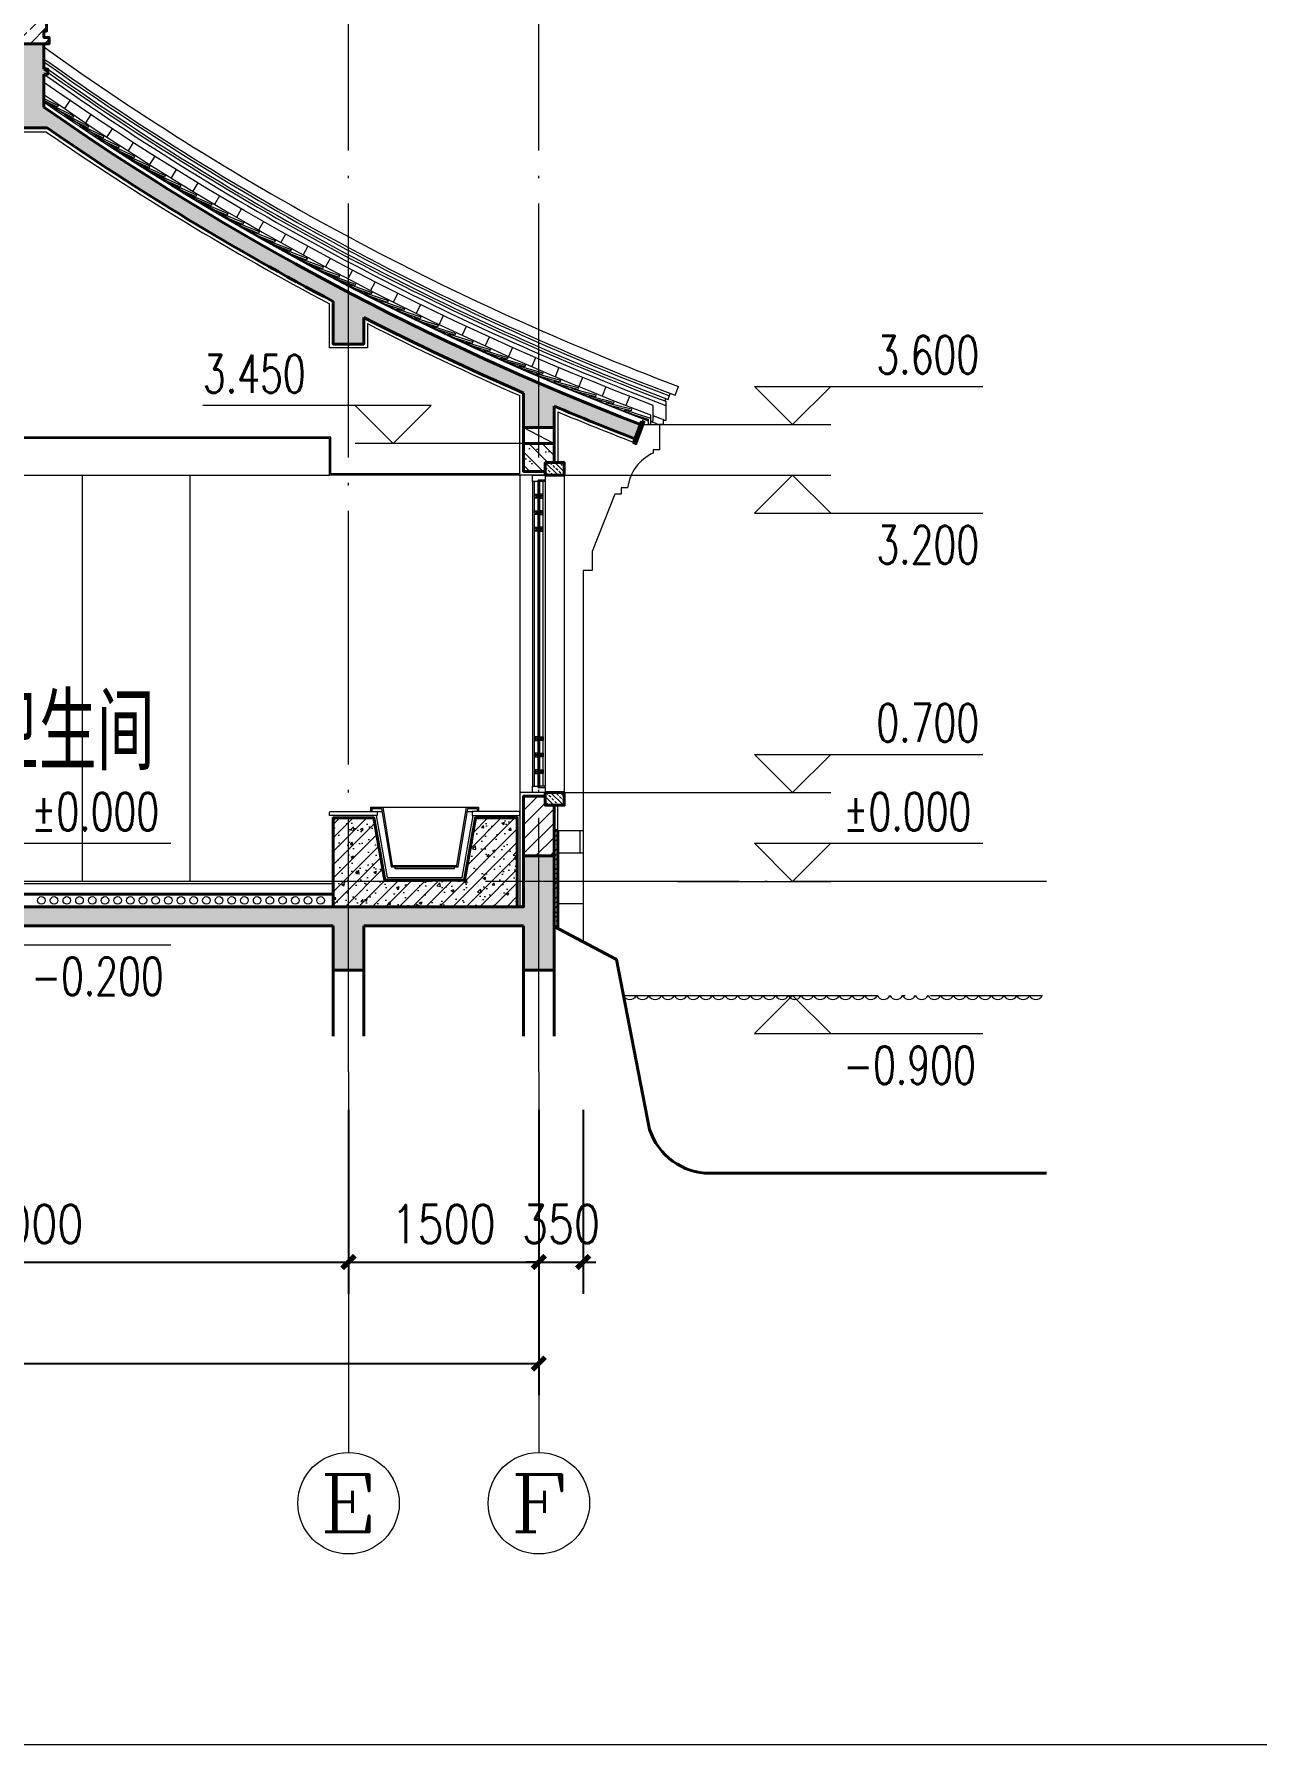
# Model space of a CAD drawing. Extents: x 577108 to 1042908, y 41950 to 81950.
# Drawn here: x 1009752 to 1019387, y 41950 to 55429 of the extents above; entities that cross this region are included whole.
import ezdxf
from ezdxf.enums import TextEntityAlignment as Align

# ---------------------------------------------------------------- set-up
doc = ezdxf.new("R2010")
doc.units = 0
doc.header["$LTSCALE"] = 1000
doc.header["$MEASUREMENT"] = 0
doc.linetypes.add('DOTE', pattern=[2.42, 2, -0.2, 0.02, -0.2])
doc.layers.get('0').update_dxf_attribs({"linetype": 'CONTINUOUS', "lineweight": 13})
doc.layers.get('Defpoints').update_dxf_attribs({"linetype": 'CONTINUOUS', "lineweight": 5})
for name, color, linetype, lineweight in [('AXIS', 3, 'CONTINUOUS', 15), ('AXIS_TEXT', 7, 'CONTINUOUS', 20), ('DIM_ELEV', 3, 'CONTINUOUS', 15), ('DOTE', 1, 'DOTE', 0), ('hatch', 8, 'CONTINUOUS', 5), ('L2', 9, 'CONTINUOUS', 15), ('LM-S', 8, 'CONTINUOUS', 5), ('PUB_TEXT', 7, 'CONTINUOUS', 20), ('wall', 2, 'CONTINUOUS', 40), ('WINDOW', 5, 'CONTINUOUS', 15), ('姓名', 7, 'CONTINUOUS', 15)]:
    doc.layers.add(name, color=color, linetype=linetype, lineweight=lineweight)
doc.styles.add('_TCH_AXIS', font='COMPLEX', dxfattribs={"bigfont": 'GBCBIG'})
doc.styles.add('_TCH_DIM', font='SIMPLEX', dxfattribs={"bigfont": 'GBCBIG'})
doc.styles.add('COMPLEX', font='COMPLEX')
doc.styles.add('DIM_FONT', font='SIMPLEX.shx', dxfattribs={"width": 0.8, "bigfont": 'hztxt.shx'})
doc.styles.add('HZ', font='romanc.shx', dxfattribs={"width": 0.7, "bigfont": 'hzdx.shx'})
doc.dimstyles.new('DIMN', dxfattribs={"dimtxt": 300, "dimasz": 100, "dimexe": 250, "dimexo": 300, "dimgap": 150, "dimtad": 1, "dimdec": 0, "dimzin": 0, "dimdsep": 46, "dimtxsty": 'DIM_FONT', "dimblk": 'ARCHTICK', "dimcen": 0.09, "dimclrt": 7, "dimazin": 2, "dimtfac": 1, "dimtdec": 0, "dimtix": 1, "dimtmove": 2, "dimatfit": 3, "dimldrblk": 'ARCHTICK', "dimfxl": 0, "dimtolj": 1, "dimtzin": 0, "dimarcsym": 0})
pattern_1 = [(45, (-173748.21, -412224.52), (-53.0330086, 53.0330086), []), (50, (-173748.21, -412224.52), (215.178055, -18.82564), [22.5, -247.5]), (355, (-173748.2, -412224.52), (-41.6254, 225.65764), [18, -198]), (100.4514, (-173730.28, -412226.09), (173.552815, 206.831863), [19.122057, -210.342634]), (46.1842, (-173748.2, -412164.52), (320.172315, -49.655704), [33.75, -371.25]), (96.6356, (-173721.53, -412168.66), (280.39881, 292.23536), [28.68309, -315.5139]), (351.1842, (-173748.2, -412164.52), (280.39858, 292.23558), [27, -297]), (21, (-173718.21, -412179.52), (179.072116, -120.785667), [22.5, -247.5]), (326, (-173718.2, -412179.52), (72.9946, 217.545014), [18, -198]), (71.4514, (-173703.29, -412189.58), (252.06679, 96.75915), [19.122057, -210.342634]), (37.5, (-173748.21, -412224.52), (3.6479566, 99.868156), [0, -195.6, 0, -201, 0, -198.75]), (7.5, (-173748.21, -412224.52), (78.920861, 118.323514), [0, -114.6, 0, -191.1, 0, -75.75]), (327.5, (-173815.11, -412224.52), (160.146731, -6.7664615), [0, -75, 0, -234, 0, -310.5]), (317.5, (-173845.11, -412224.52), (174.955851, 30.031495), [0, -97.5, 0, -155.4, 0, -220.5])]
pattern_2 = [(135, (2055805.893, -229334.347), (37.6180808, 37.6180808), []), (135, (2055787.393, -229353.447), (37.6180808, 37.6180808), [21, -12])]

# ---------------------------------------------------------------- blocks, each defined once
blk = doc.blocks.new('_ArchTick')
at = {"color": 0, "linetype": 'ByBlock', "const_width": 0.4}
blk.add_lwpolyline([(-0.5, -0.5), (0.5, 0.5)], dxfattribs=at)
blk = doc.blocks.new('*D28')
at = {"layer": 'AXIS', "color": 0, "lineweight": -2, "transparency": 16777216}
for p, q in [((1007229, 46954), (1007229, 45504)), ((1012229, 46954), (1012229, 45504)), ((1007229, 45754), (1012229, 45754))]:
    blk.add_line(p, q, dxfattribs=at)
at = {"layer": 'Defpoints', "color": 0, "transparency": 16777216}
for p in [(1007229, 47254), (1012229, 47254), (1012229, 45754)]:
    blk.add_point(p, dxfattribs=at)
at = {"layer": 'AXIS', "color": 0, "lineweight": -2, "transparency": 16777216, "xscale": 100, "yscale": 100, "zscale": 100, "rotation": 180}
blk.add_blockref('_ArchTick', (1007229, 45754), dxfattribs=at)
at = {"layer": 'AXIS', "color": 0, "lineweight": -2, "transparency": 16777216, "xscale": 100, "yscale": 100, "zscale": 100}
blk.add_blockref('_ArchTick', (1012229, 45754), dxfattribs=at)
at = {"layer": 'AXIS', "color": 7, "transparency": 16777216, "insert": (1009729, 46054), "char_height": 300, "attachment_point": 5, "style": 'DIM_FONT'}
blk.add_mtext('\\A1;5000', dxfattribs=at)
blk = doc.blocks.new('*D29')
at = {"layer": 'AXIS', "color": 0, "lineweight": -2, "transparency": 16777216}
for p, q in [((1012229, 46954), (1012229, 45504)), ((1013729, 46954), (1013729, 45504)), ((1012229, 45754), (1013729, 45754))]:
    blk.add_line(p, q, dxfattribs=at)
at = {"layer": 'Defpoints', "color": 0, "transparency": 16777216}
for p in [(1012229, 47254), (1013729, 47254), (1013729, 45754)]:
    blk.add_point(p, dxfattribs=at)
at = {"layer": 'AXIS', "color": 0, "lineweight": -2, "transparency": 16777216, "xscale": 100, "yscale": 100, "zscale": 100, "rotation": 180}
blk.add_blockref('_ArchTick', (1012229, 45754), dxfattribs=at)
at = {"layer": 'AXIS', "color": 0, "lineweight": -2, "transparency": 16777216, "xscale": 100, "yscale": 100, "zscale": 100}
blk.add_blockref('_ArchTick', (1013729, 45754), dxfattribs=at)
at = {"layer": 'AXIS', "color": 7, "transparency": 16777216, "insert": (1012979, 46054), "char_height": 300, "attachment_point": 5, "style": 'DIM_FONT'}
blk.add_mtext('\\A1;1500', dxfattribs=at)
blk = doc.blocks.new('*D30')
at = {"layer": 'AXIS', "color": 0, "lineweight": -2, "transparency": 16777216}
for p, q in [((1013729, 46954), (1013729, 45504)), ((1014079, 46954), (1014079, 45504)), ((1013729, 45754), (1013629, 45754)), ((1013729, 45754), (1014079, 45754)), ((1014079, 45754), (1014179, 45754))]:
    blk.add_line(p, q, dxfattribs=at)
at = {"layer": 'Defpoints', "color": 0, "transparency": 16777216}
for p in [(1013729, 47254), (1014079, 47254), (1014079, 45754)]:
    blk.add_point(p, dxfattribs=at)
at = {"layer": 'AXIS', "color": 0, "lineweight": -2, "transparency": 16777216, "xscale": 100, "yscale": 100, "zscale": 100}
blk.add_blockref('_ArchTick', (1013729, 45754), dxfattribs=at)
at = {"layer": 'AXIS', "color": 0, "lineweight": -2, "transparency": 16777216, "xscale": 100, "yscale": 100, "zscale": 100, "rotation": 180}
blk.add_blockref('_ArchTick', (1014079, 45754), dxfattribs=at)
at = {"layer": 'AXIS', "color": 7, "transparency": 16777216, "insert": (1013904, 46054), "char_height": 300, "attachment_point": 5, "style": 'DIM_FONT'}
blk.add_mtext('\\A1;350', dxfattribs=at)
blk = doc.blocks.new('*D31')
at = {"layer": 'AXIS', "color": 0, "lineweight": -2, "transparency": 16777216}
for p, q in [((1002229, 46954), (1002229, 44704)), ((1013729, 46954), (1013729, 44704)), ((1002229, 44954), (1013729, 44954))]:
    blk.add_line(p, q, dxfattribs=at)
at = {"layer": 'Defpoints', "color": 0, "transparency": 16777216}
for p in [(1002229, 47254), (1013729, 47254), (1013729, 44954)]:
    blk.add_point(p, dxfattribs=at)
at = {"layer": 'AXIS', "color": 0, "lineweight": -2, "transparency": 16777216, "xscale": 100, "yscale": 100, "zscale": 100, "rotation": 180}
blk.add_blockref('_ArchTick', (1002229, 44954), dxfattribs=at)
at = {"layer": 'AXIS', "color": 0, "lineweight": -2, "transparency": 16777216, "xscale": 100, "yscale": 100, "zscale": 100}
blk.add_blockref('_ArchTick', (1013729, 44954), dxfattribs=at)
at = {"layer": 'AXIS', "color": 7, "transparency": 16777216, "insert": (1007979, 45254), "char_height": 300, "attachment_point": 5, "style": 'DIM_FONT'}
blk.add_mtext('\\A1;11500', dxfattribs=at)
blk = doc.blocks.new('_AXISO')
blk.add_circle((0, 0), 0.5)
at = {"layer": 'AXIS_TEXT', "style": 'COMPLEX', "width": 1.041667}
blk.add_attdef('A', text='', height=0.56, dxfattribs=at).set_placement((-0.25, -0.28), (0.25, -0.28), align=Align.FIT)

msp = doc.modelspace()

# ---------------------------------------------------------------- hatches: boundary and pattern name
at = {"layer": 'hatch'}
h = msp.add_hatch(dxfattribs=at)
h.set_pattern_fill('天然石材', color=256, scale=30, style=0)
h.set_pattern_definition([(45, (-173748.21, -412167.22), (-112.854242, 112.854242), []), (45, (-173692.71, -412224.52), (-112.854242, 112.854242), [63, -36])])
h.paths.add_polyline_path([(1009609.3203, 55453.5881), (1009629.3203, 55453.5881), (1009629.3203, 55403.5881), (1009589.3203, 55403.5881), (1009589.3203, 55353.5881), (1009869.3203, 55353.5881), (1009869.3203, 55403.5881), (1009829.3203, 55403.5881), (1009829.3203, 55453.5881), (1009849.3203, 55453.5881), (1009849.3203, 55753.5881), (1009609.3203, 55753.5881)])
h = msp.add_hatch(dxfattribs=at)
h.set_pattern_fill('钢筋混凝土', color=256, scale=30, style=0)
h.set_pattern_definition(pattern_1)
h.paths.add_polyline_path([(1009829.3203, 55113.5881), (1009859.3203, 55113.5881), (1009859.3203, 55128.4838, -0.000422655), (1009829.3203, 55149.7697), (1009829.3203, 55353.5881), (1009629.3203, 55353.5881), (1009629.3203, 55149.7697, -0.000422655), (1009599.3203, 55128.4838), (1009599.3203, 55113.5881), (1009630.1832, 55113.5881, -0.0000121384), (1009629.3203, 55112.9761), (1009629.3203, 54853.5885, -0.0607177133), (1004929.3203, 52353.5881), (1004971.5032, 52241.2422, 0.0077723504), (1005609.3203, 52498.2639), (1005609.3203, 52328.5881), (1005849.3203, 52328.5881), (1005849.3203, 52601.0127, 0.0157579025), (1007109.3203, 53197.1618), (1007109.3203, 52736.3301), (1007349.3203, 52736.3301), (1007349.3203, 53321.972, 0.0298360901), (1009604.3203, 54690.0515), (1009854.3203, 54690.0515, 0.0298360901), (1012109.3203, 53321.972), (1012109.3203, 52986.3301), (1012349.3203, 52986.3301), (1012349.3203, 53197.1618, 0.0157579025), (1013609.3203, 52601.0127), (1013609.3203, 52328.5881), (1013849.3203, 52328.5881), (1013849.3203, 52498.2639, 0.0077723504), (1014487.1374, 52241.2422), (1014529.3203, 52353.5881, -0.0607177133), (1009829.3203, 54853.5885)])
h = msp.add_hatch(dxfattribs=at)
h.set_pattern_fill('钢筋混凝土', color=256, scale=30, style=0)
h.set_pattern_definition([(135, (2055805.89, -229353.45), (53.0330086, 53.0330086), []), (130, (2055805.9, -229353.45), (-215.178055, -18.82564), [22.5, -247.5]), (185, (2055805.9, -229353.45), (41.6254, 225.65764), [18, -198]), (79.5486, (2055787.96, -229355.02), (-173.552815, 206.831863), [19.122057, -210.342634]), (133.8158, (2055805.9, -229293.45), (-320.172315, -49.655704), [33.75, -371.25]), (83.3644, (2055779.2, -229297.6), (-280.39881, 292.23536), [28.68309, -315.5139]), (188.8158, (2055805.9, -229293.45), (-280.39858, 292.23558), [27, -297]), (159, (2055775.9, -229308.45), (-179.072116, -120.785667), [22.5, -247.5]), (214, (2055775.9, -229308.45), (-72.9946, 217.545014), [18, -198]), (108.5486, (2055760.97, -229318.51), (-252.06679, 96.75915), [19.122057, -210.342634]), (142.5, (2055805.89, -229353.45), (-3.6479566, 99.868156), [0, -195.6, 0, -201, 0, -198.75]), (172.5, (2055805.89, -229353.45), (-78.920861, 118.323514), [0, -114.6, 0, -191.1, 0, -75.75]), (212.5, (2055872.79, -229353.45), (-160.146731, -6.7664615), [0, -75, 0, -234, 0, -310.5]), (222.5, (2055902.79, -229353.45), (-174.95585, 30.031495), [0, -97.5, 0, -155.4, 0, -220.5])])
h.paths.add_polyline_path([(1013609.3203, 52203.5881), (1013609.3203, 51983.5881), (1013779.3203, 51983.5881), (1013779.3203, 52053.5881), (1013849.3203, 52053.5881), (1013849.3203, 52203.5881)])
h = msp.add_hatch(dxfattribs=at)
h.set_pattern_fill('天然石材', color=256, scale=10, style=0)
h.set_pattern_definition(pattern_2)
h.paths.add_polyline_path([(1013929.3203, 52053.5881), (1013779.3203, 52053.5881), (1013779.3203, 51983.5881), (1013779.3203, 51953.5881), (1013929.3203, 51953.5881)])
h = msp.add_hatch(dxfattribs=at)
h.set_pattern_fill('普通砖', color=256, scale=30, style=0)
h.set_pattern_definition([(45, (-173748.21, -412167.22), (-56.427121, 56.427121), [])])
h.paths.add_polyline_path([(1013609.3203, 49423.5881), (1013779.3203, 49423.5881), (1013779.3203, 49353.5881), (1013849.3203, 49353.5881), (1013849.3203, 48953.5881), (1013609.3203, 48953.5881)])
h = msp.add_hatch(dxfattribs=at)
h.set_pattern_fill('天然石材', color=256, scale=10, style=0)
h.set_pattern_definition(pattern_2)
h.paths.add_polyline_path([(1013929.3203, 49453.5881), (1013929.3203, 49353.5881), (1013779.3203, 49353.5881), (1013779.3203, 49453.5881)])
h = msp.add_hatch(dxfattribs=at)
h.set_pattern_fill('钢筋混凝土', color=256, scale=30, style=0)
h.set_pattern_definition(pattern_1)
h.paths.add_polyline_path([(1013559.2866, 48553.5881), (1012109.3203, 48553.5881), (1012109.3203, 49253.5871), (1012429.6174, 49253.5871), (1012516.3423, 48763.5909), (1013142.2983, 48763.5909), (1013229.0233, 49253.5871), (1013559.2866, 49253.5871)])
h = msp.add_hatch(dxfattribs=at)
h.set_pattern_fill('天然石材', color=256, scale=10, style=0)
h.set_pattern_definition([(45, (-173748.21, -412205.42), (-37.6180808, 37.6180808), []), (45, (-173729.71, -412224.52), (-37.6180808, 37.6180808), [21, -12])])
h.paths.add_polyline_path([(1013849.3203, 48753.5881), (1013879.3203, 48753.5881), (1013879.3203, 49153.5881), (1013849.3203, 49153.5881)])
h.paths.add_polyline_path([(1013849.3203, 48397.483), (1013879.3203, 48397.483), (1013879.3203, 48753.5881), (1013849.3203, 48753.5881)])
h = msp.add_hatch(dxfattribs=at)
h.set_pattern_fill('钢筋混凝土', color=256, scale=30, style=0)
h.set_pattern_definition(pattern_1)
h.paths.add_polyline_path([(1007349.3203, 48403.5881), (1007349.3203, 48053.5881), (1007109.3203, 48053.5881), (1007109.3203, 48403.5881), (1005849.3203, 48403.5881), (1005849.3203, 48053.5881), (1005609.3203, 48053.5881), (1005609.3203, 48953.5881), (1005849.3203, 48953.5881), (1005849.3203, 48553.5881), (1013609.3203, 48553.5881), (1013609.3203, 48953.5881), (1013849.3203, 48953.5881), (1013849.3203, 48397.483), (1013849.3203, 48053.5881), (1013609.3203, 48053.5881), (1013609.3203, 48403.5881), (1012349.3203, 48403.5881), (1012349.3203, 48053.5881), (1012109.3203, 48053.5881), (1012109.3203, 48403.5881)])
at = {"layer": 'LM-S'}
h = msp.add_hatch(dxfattribs=at)
h.set_pattern_fill('文化石01', color=256, scale=500, style=0)
h.set_pattern_definition([(0, (-173748.2, -412224.5), (9e-13, 4000), [3000, -1000]), (0, (-173748.2, -412024.5), (9e-13, 4000), [-1200, 1200, -600, 1000]), (0, (-173748.2, -411824.5), (9e-13, 4000), [-1800, 2200]), (0, (-173748.2, -411624.5), (9e-13, 4000), [1800, -2200]), (0, (-173748.2, -411424.5), (9e-13, 4000), [-800, 3200]), (0, (-173748.2, -411224.5), (9e-13, 4000), [1400, -1000, 1200, -400]), (0, (-172348.2, -411024.5), (9e-13, 4000), [3200, -800]), (0, (-173948.2, -410824.5), (9e-13, 4000), [2200, -1800]), (0, (-174548.2, -410624.5), (9e-13, 4000), [1800, -2200]), (0, (-173748.2, -410424.5), (9e-13, 4000), [3200, -800]), (0, (-173748.2, -410224.5), (9e-13, 4000), [-1600, 1000, -600, 800]), (0, (-171748.2, -410024.5), (9e-13, 4000), [2400, -1600]), (0, (-173348.2, -409824.5), (9e-13, 4000), [1600, -800, 600, -1000]), (0, (-172548.2, -409624.5), (9e-13, 4000), [1600, -600, 1000, -800]), (0, (-170948.2, -409424.5), (9e-13, 4000), [2400, -1600]), (0, (-172548.2, -409224.5), (9e-13, 4000), [1600, -2400]), (0, (-171748.2, -409024.5), (9e-13, 4000), [1800, -2200]), (0, (-171748.2, -408824.5), (9e-13, 4000), [-1200, 2800]), (0, (-172948.2, -408624.5), (9e-13, 4000), [1200, -2800]), (0, (-171748.2, -408424.5), (9e-13, 4000), [2800, -1200]), (90, (-173748.2, -410624.5), (-4000, 1e-12), [600, -1600, 1400, -400]), (90, (-173348.2, -410424.5), (-4000, 1e-12), [1000, -600, 400, -2000]), (90, (-173148.2, -411224.5), (-4000, 1e-12), [400, -3600]), (90, (-172948.2, -411624.5), (-4000, 1e-12), [400, -2400, 600, -600]), (90, (-172748.2, -410824.5), (-4000, 1e-12), [400, -3600]), (90, (-172548.2, -412224.5), (-4000, 1e-12), [600, -1800, 1000, -600]), (90, (-172348.2, -411424.5), (-4000, 1e-12), [600, -3400]), (90, (-172148.2, -410424.5), (-4000, 1e-12), [600, -200, 400, -2800]), (90, (-171948.2, -412024.5), (-4000, 1e-12), [600, -3400]), (90, (-171748.2, -411024.5), (-4000, 1e-12), [600, -200, 600, -400, 1000, -1200]), (90, (-171348.2, -411024.5), (-4000, 1e-12), [-2800, 400, -400, 400]), (90, (-171148.2, -410424.5), (-4000, 1e-12), [400, -3600]), (90, (-170948.2, -411824.5), (-4000, 1e-12), [400, -1400, 1000, -1200]), (90, (-170748.2, -411224.5), (-4000, 1e-12), [200, -2600, 600, -600]), (90, (-170548.2, -411024.5), (-4000, 1e-12), [1000, -1000, 600, -1400]), (90, (-170348.2, -410024.5), (-4000, 1e-12), [600, -1000, 400, -2000]), (90, (-170148.2, -411424.5), (-4000, 1e-12), [400, -3600]), (90, (-169948.2, -411024.5), (-4000, 1e-12), [400, -1200, 600, -1800])])
h.paths.add_polyline_path([(1014079.3929, 49153.5881), (1013879.3203, 49153.5881), (1013879.3203, 48753.5881), (1014079.407, 48753.5881)])
h.paths.add_polyline_path([(1013879.3203, 48397.483), (1013879.3203, 48381.5787), (1014079.424, 48275.495), (1014079.407, 48753.5881), (1013879.3203, 48753.5881)])

# ---------------------------------------------------------------- linework, layer by layer
at = {"ltscale": 10}
msp.add_line((1009613.6788, 54660.0515), (1009844.9619, 54660.0515), dxfattribs=at)
for p, q in [((1013609.3203, 52328.5881), (1013849.3203, 52203.5881)), ((1007379.3203, 51953.5881), (1012079.3203, 51953.5881)), ((1013579.3203, 51953.5881), (1013579.3203, 49453.5881)), ((1013929.3203, 51956.0881), (1013929.3203, 49451.0881)), ((1013724.3203, 51773.5881), (1013694.3203, 51803.5881)), ((1013694.3203, 51773.5881), (1013724.3203, 51803.5881)), ((1013764.3203, 51773.5881), (1013734.3203, 51803.5881)), ((1013734.3203, 51773.5881), (1013764.3203, 51803.5881)), ((1013724.3203, 51643.5881), (1013694.3203, 51673.5881)), ((1013694.3203, 51643.5881), (1013724.3203, 51673.5881)), ((1013764.3203, 51643.5881), (1013734.3203, 51673.5881)), ((1013734.3203, 51643.5881), (1013764.3203, 51673.5881)), ((1013724.3203, 51513.5881), (1013694.3203, 51543.5881)), ((1013694.3203, 51513.5881), (1013724.3203, 51543.5881)), ((1013764.3203, 51513.5881), (1013734.3203, 51543.5881)), ((1013734.3203, 51513.5881), (1013764.3203, 51543.5881)), ((1013724.3203, 49893.5881), (1013694.3203, 49863.5881)), ((1013694.3203, 49893.5881), (1013724.3203, 49863.5881)), ((1013764.3203, 49893.5881), (1013734.3203, 49863.5881)), ((1013734.3203, 49893.5881), (1013764.3203, 49863.5881)), ((1013724.3203, 49763.5881), (1013694.3203, 49733.5881)), ((1013694.3203, 49763.5881), (1013724.3203, 49733.5881)), ((1013764.3203, 49763.5881), (1013734.3203, 49733.5881)), ((1013734.3203, 49763.5881), (1013764.3203, 49733.5881)), ((1013724.3203, 49633.5881), (1013694.3203, 49603.5881)), ((1013694.3203, 49633.5881), (1013724.3203, 49603.5881)), ((1013764.3203, 49633.5881), (1013734.3203, 49603.5881)), ((1013734.3203, 49633.5881), (1013764.3203, 49603.5881)), ((1012498.5556, 49338.5871), (1013160.085, 49338.5871)), ((1012414.3203, 49328.5871), (1012490.0679, 49328.5871)), ((1012414.3203, 49328.5871), (1012414.3203, 49303.5871)), ((1012454.3203, 49303.5871), (1012494.1856, 49303.5871)), ((1013164.4551, 49303.5871), (1013204.3203, 49303.5871)), ((1013879.3203, 49153.5881), (1014079.3203, 49153.5881))]:
    msp.add_line(p, q)
for points in [[(1009829.3203, 54954.3112, 0.0614665464), (1014609.3203, 52428.5881), (1014609.3203, 52380.404), (1014629.3203, 52380.404), (1014629.3203, 52503.5881, -0.061990507), (1009829.3203, 55048.5175)], [(1014594.3203, 52379.9804, -0.0611021661), (1009829.3203, 54892.4581, -0.0611021661)]]:
    msp.add_lwpolyline(points, format="xyb")
for points in [[(1009829.3203, 54923.197), (1009942.198, 54866.1441), (1009935.4316, 54852.7569), (1009829.3203, 54906.3899)], [(1012379.3203, 53148.1462), (1012379.3203, 52956.3301), (1012079.3203, 52956.3301), (1012079.3203, 53303.8927)], [(1013779.3203, 51953.5881), (1013579.3203, 51953.5881), (1013579.3203, 52581.3589)], [(1013879.3203, 52453.1272), (1013879.3203, 52053.5881)], [(1013579.3203, 51963.5881), (1012089.3203, 51963.5881), (1012089.3203, 52253.5881), (1007369.3203, 52253.5881), (1007369.3203, 51963.5881), (1005879.3203, 51963.5881)], [(1013579.3203, 51953.5881), (1012079.3203, 51953.5881), (1012079.3203, 52243.5881), (1007379.3203, 52243.5881), (1007379.3203, 51953.5881), (1005879.3203, 51953.5881)], [(1012404.3203, 49303.5871), (1012404.3203, 49338.5871), (1012498.5556, 49338.5871), (1012574.3203, 48878.5871), (1013084.3203, 48878.5871), (1013160.085, 49338.5871), (1013254.3203, 49338.5871), (1013254.3203, 49303.5871)], [(1013779.3203, 49453.5881), (1013579.3203, 49453.5881), (1013579.3203, 48553.5881)], [(1013879.3203, 48381.5787), (1013879.3203, 49353.5881)], [(1012446.3884, 49273.5871), (1012533.1132, 48783.5918), (1013125.529, 48783.6007), (1013212.2523, 49273.5871)], [(1012490.0679, 49328.5871), (1012565.8327, 48868.5871), (1013092.808, 48868.5871), (1013168.5727, 49328.5871), (1013244.3203, 49328.5871), (1013244.3203, 49303.5871)], [(1012594.3203, 48868.5871), (1012594.3203, 48853.5871), (1013064.3203, 48853.5871), (1013064.3203, 48868.5871)], [(1012109.3203, 48733.5881), (1007099.3203, 48733.5881), (1007099.3203, 48683.5881), (1005849.3203, 48683.5881)], [(1012079.3203, 48753.5881), (1007079.3203, 48753.5881), (1007079.3203, 48703.5881), (1005879.3203, 48703.5881)]]:
    msp.add_lwpolyline(points)
for points in [[(1009881.9411, 54874.0557), (1010061.0205, 54785.0019), (1010054.3415, 54771.571), (1009875.2621, 54860.6247)], [(1010000.7134, 54792.5207), (1010180.3693, 54704.6358), (1010173.7779, 54691.1616), (1009994.122, 54779.0465)], [(1010120.0144, 54711.7615), (1010300.2392, 54625.0492), (1010293.7358, 54611.5324), (1010113.511, 54698.2446)], [(1010239.8392, 54631.7814), (1010420.6251, 54546.2449), (1010414.2098, 54532.686), (1010233.424, 54618.2225)], [(1010360.1825, 54552.5835), (1010541.5291, 54468.2426), (1010535.2036, 54454.6416), (1010353.8569, 54538.9825)], [(1010481.046, 54474.182), (1010662.9247, 54390.9945), (1010656.6856, 54377.3536), (1010474.8069, 54460.5411)], [(1010602.405, 54396.5496), (1010784.8286, 54314.564), (1010778.6797, 54300.8823), (1010596.2561, 54382.8678)], [(1010724.2737, 54319.7197), (1010907.2276, 54238.9246), (1010901.168, 54225.2031), (1010718.214, 54305.9981)], [(1010846.6404, 54243.6856), (1011030.1169, 54164.0844), (1011024.1469, 54150.3237), (1010840.6703, 54229.9248)], [(1010969.4999, 54168.4505), (1011153.4913, 54090.0466), (1011147.6111, 54076.2473), (1010963.6196, 54154.6511)], [(1011092.8472, 54094.0176), (1011277.3456, 54016.8144), (1011271.5554, 54002.977), (1011087.0569, 54080.1802)], [(1011216.6768, 54020.39), (1011401.6744, 53944.3908), (1011395.9745, 53930.516), (1011210.9769, 54006.5152)], [(1011340.9837, 53947.571), (1011526.4726, 53872.7789), (1011520.8632, 53858.8672), (1011335.3743, 53933.6593)], [(1011465.7624, 53875.5636), (1011651.7347, 53801.9818), (1011646.2161, 53788.0339), (1011460.2437, 53861.6156)], [(1011591.0077, 53804.3708), (1011777.4556, 53732.0025), (1011772.028, 53718.0189), (1011585.58, 53790.3872)], [(1011716.7142, 53733.9957), (1011903.6298, 53662.8439), (1011898.2934, 53648.8252), (1011711.3779, 53719.977)], [(1011842.8767, 53664.4412), (1012030.252, 53594.509), (1012025.0071, 53580.4558), (1011837.6318, 53650.3881)], [(1011969.4898, 53595.7104), (1012157.3168, 53527.0006), (1012152.1635, 53512.9136), (1011964.3366, 53581.6234)], [(1012096.5481, 53527.8061), (1012284.819, 53460.3222), (1012279.7577, 53446.2019), (1012091.4868, 53513.6858)], [(1012224.0463, 53460.7315), (1012412.7521, 53394.4734), (1012407.7827, 53380.3205), (1012219.0769, 53446.5786)], [(1012351.978, 53394.4875), (1012541.1384, 53329.5388), (1012536.2673, 53315.3517), (1012347.1069, 53380.3004)], [(1012480.3658, 53329.1316), (1012669.9014, 53265.2862), (1012665.113, 53251.0711), (1012475.5774, 53314.9165)], [(1012609.1322, 53264.525), (1012798.6294, 53200.5656), (1012793.8324, 53186.3533), (1012604.3352, 53250.3127)], [(1012744.8591, 53197.6057), (1012934.7897, 53134.9449), (1012930.0901, 53120.7001), (1012740.1595, 53183.3609)], [(1012881.0409, 53131.617), (1013071.396, 53070.2577), (1013066.794, 53055.9811), (1012876.439, 53117.3404)], [(1013017.6713, 53066.562), (1013208.4418, 53006.5071), (1013203.9377, 52992.1993), (1013013.1672, 53052.2542)], [(1013154.7437, 53002.4438), (1013345.9209, 52943.6961), (1013341.5148, 52929.3579), (1013150.3376, 52988.1055)], [(1013292.2518, 52939.2653), (1013483.8267, 52881.8277), (1013479.5188, 52867.4596), (1013287.944, 52924.8972)], [(1013430.1892, 52877.0296), (1013622.1527, 52820.9046), (1013617.9433, 52806.5073), (1013425.9798, 52862.6323)], [(1013568.5493, 52815.7395), (1013760.8925, 52760.9298), (1013756.7818, 52746.5041), (1013564.4386, 52801.3138)], [(1013707.3257, 52755.3979), (1013900.0396, 52701.9061), (1013896.0277, 52687.4525), (1013703.3138, 52740.9444)], [(1013846.5119, 52696.0076), (1014039.5874, 52643.8364), (1014035.6746, 52629.3557), (1013842.5991, 52681.527)], [(1013986.1014, 52637.5717), (1014179.5293, 52586.7224), (1014175.7156, 52572.2153), (1013982.2877, 52623.0646)], [(1014126.0874, 52580.0919), (1014319.8711, 52530.6156), (1014316.1603, 52516.0818), (1014122.3767, 52565.5581)], [(1014266.4775, 52523.6063), (1014460.6052, 52475.4976), (1014456.997, 52460.938), (1014262.8694, 52509.0468)], [(1014594.3203, 52392.6308), (1014402.6993, 52453.8229), (1014407.2624, 52468.112), (1014609.3203, 52403.587), (1014609.3203, 52353.5881), (1014594.3203, 52353.5881), (1014594.3203, 52392.6308)], [(1013779.3203, 51913.5881), (1013724.3203, 51913.5881), (1013724.3203, 51903.5881), (1013679.3203, 51903.5881), (1013679.3203, 51953.5881), (1013779.3203, 51953.5881)], [(1013724.3203, 51803.5881), (1013724.3203, 51773.5881), (1013694.3203, 51773.5881), (1013694.3203, 51803.5881)], [(1013734.3203, 51803.5881), (1013734.3203, 51773.5881), (1013764.3203, 51773.5881), (1013764.3203, 51803.5881)], [(1013724.3203, 51673.5881), (1013724.3203, 51643.5881), (1013694.3203, 51643.5881), (1013694.3203, 51673.5881)], [(1013734.3203, 51673.5881), (1013734.3203, 51643.5881), (1013764.3203, 51643.5881), (1013764.3203, 51673.5881)], [(1013724.3203, 51543.5881), (1013724.3203, 51513.5881), (1013694.3203, 51513.5881), (1013694.3203, 51543.5881)], [(1013734.3203, 51543.5881), (1013734.3203, 51513.5881), (1013764.3203, 51513.5881), (1013764.3203, 51543.5881)], [(1013724.3203, 49863.5881), (1013724.3203, 49893.5881), (1013694.3203, 49893.5881), (1013694.3203, 49863.5881)], [(1013734.3203, 49863.5881), (1013734.3203, 49893.5881), (1013764.3203, 49893.5881), (1013764.3203, 49863.5881)], [(1013724.3203, 49733.5881), (1013724.3203, 49763.5881), (1013694.3203, 49763.5881), (1013694.3203, 49733.5881)], [(1013734.3203, 49733.5881), (1013734.3203, 49763.5881), (1013764.3203, 49763.5881), (1013764.3203, 49733.5881)], [(1013724.3203, 49603.5881), (1013724.3203, 49633.5881), (1013694.3203, 49633.5881), (1013694.3203, 49603.5881)], [(1013734.3203, 49603.5881), (1013734.3203, 49633.5881), (1013764.3203, 49633.5881), (1013764.3203, 49603.5881)], [(1013779.3203, 49493.5881), (1013779.3203, 49453.5881), (1013679.3203, 49453.5881), (1013679.3203, 49503.5881), (1013724.3203, 49503.5881), (1013724.3203, 49493.5881)]]:
    msp.add_lwpolyline(points, close=True)
for points in [[(1012454.3203, 49273.5871), (1012079.3203, 49273.5871), (1012079.3203, 49293.5871, -0.4142135624), (1012089.3203, 49303.5871), (1012454.3203, 49303.5871)], [(1013204.3203, 49273.5871), (1013579.3203, 49273.5871), (1013579.3203, 49293.5871, 0.4142135624), (1013569.3203, 49303.5871), (1013204.3203, 49303.5871)]]:
    msp.add_lwpolyline(points, format="xyb", close=True)
for centre in [(1009809.3203, 48603.5881), (1009909.3203, 48603.5881), (1010009.3203, 48603.5881), (1010109.3203, 48603.5881), (1010209.3203, 48603.5881), (1010309.3203, 48603.5881), (1010409.3203, 48603.5881), (1010509.3203, 48603.5881), (1010609.3203, 48603.5881), (1010709.3203, 48603.5881), (1010809.3203, 48603.5881), (1010909.3203, 48603.5881), (1011009.3203, 48603.5881), (1011109.3203, 48603.5881), (1011209.3203, 48603.5881), (1011309.3203, 48603.5881), (1011409.3203, 48603.5881), (1011509.3203, 48603.5881), (1011609.3203, 48603.5881), (1011709.3203, 48603.5881), (1011809.3203, 48603.5881), (1011909.3203, 48603.5881), (1012009.3203, 48603.5881)]:
    msp.add_circle(centre, 30)
msp.add_arc((1022434.9097, 72884.0937), 22150, 235.36162468, 242.12650314, dxfattribs=at)
for start, end in [(243.0008716, 246.43426932), (247.27821046, 248.94002616)]:
    msp.add_arc((1022434.9097, 72884.0937), 22150, start, end)
at = {"layer": 'AXIS'}
for p, q in [((1012229.3203, 47253.5881), (1012229.3203, 44253.5881)), ((1013729.3203, 47253.5881), (1013729.3203, 44253.5881))]:
    msp.add_line(p, q, dxfattribs=at)
at = {"layer": 'DIM_ELEV'}
for p, q in [((1015729.3203, 52353.5881), (1015429.3203, 52653.5881)), ((1015429.3203, 52653.5881), (1017229.3203, 52653.5881)), ((1015729.3203, 52353.5881), (1016029.3203, 52653.5881)), ((1012881.8284, 52503.5881), (1011081.8284, 52503.5881)), ((1012581.8284, 52203.5881), (1012281.8284, 52503.5881)), ((1012581.8284, 52203.5881), (1012881.8284, 52503.5881)), ((1014529.3203, 52353.5881), (1016029.3203, 52353.5881)), ((1013609.3203, 52203.5881), (1012281.8284, 52203.5881)), ((1013929.3203, 51953.5881), (1016029.3203, 51953.5881)), ((1015729.3203, 51953.5881), (1015429.3203, 51653.5881)), ((1015729.3203, 51953.5881), (1016029.3203, 51653.5881)), ((1015429.3203, 51653.5881), (1017229.3203, 51653.5881)), ((1015729.3203, 49453.5881), (1015429.3203, 49753.5881)), ((1015429.3203, 49753.5881), (1017229.3203, 49753.5881)), ((1015729.3203, 49453.5881), (1016029.3203, 49753.5881)), ((1013929.3203, 49453.5881), (1016029.3203, 49453.5881)), ((1009029.3203, 49053.5881), (1010829.3203, 49053.5881)), ((1015729.3203, 48753.5881), (1015429.3203, 49053.5881)), ((1015429.3203, 49053.5881), (1017229.3203, 49053.5881)), ((1015729.3203, 48753.5881), (1016029.3203, 49053.5881)), ((1014825.2606, 48753.5881), (1016029.3203, 48753.5881)), ((1009029.3203, 48253.5881), (1010829.3203, 48253.5881)), ((1014715.8543, 47853.5881), (1016029.3203, 47853.5881)), ((1015729.3203, 47853.5881), (1015429.3203, 47553.5881)), ((1015729.3203, 47853.5881), (1016029.3203, 47553.5881)), ((1015429.3203, 47553.5881), (1017229.3203, 47553.5881))]:
    msp.add_line(p, q, dxfattribs=at)
at = {"layer": 'DOTE'}
for p, q in [((1012229.3203, 47253.5881), (1012229.3203, 58253.5881)), ((1013729.3203, 47253.5881), (1013729.3203, 58253.5881)), ((1017729.3203, 48753.5881), (1001229.3203, 48753.5881)), ((1014396.3147, 47853.5881), (1017699.2187, 47853.5881))]:
    msp.add_line(p, q, dxfattribs=at)
at = {"layer": 'hatch', "color": 8}
for p, q in [((1010033.7531, 54906.9464), (1009990.1552, 54843.2232)), ((1010199.3059, 54794.7807), (1010156.2892, 54730.6637)), ((1010365.8717, 54684.1247), (1010323.4397, 54619.6193)), ((1010533.4367, 54574.9878), (1010491.5929, 54510.0992)), ((1010701.987, 54467.3788), (1010660.7349, 54402.1125)), ((1010871.5087, 54361.3067), (1010830.8517, 54295.668)), ((1011041.9878, 54256.7802), (1011001.9293, 54190.7746)), ((1011213.4102, 54153.808), (1011173.9534, 54087.4409)), ((1011384.2643, 54049.827), (1011346.91, 53985.6756)), ((1011559.0281, 53952.5604), (1011520.7846, 53885.4869)), ((1011733.195, 53854.3017), (1011695.5629, 53786.8832)), ((1011908.2481, 53757.6305), (1011871.2305, 53689.8726)), ((1012084.1729, 53662.5548), (1012047.7728, 53594.4632)), ((1012260.9548, 53569.0826), (1012225.1753, 53500.6628)), ((1012438.5792, 53477.2214), (1012403.4233, 53408.4792)), ((1012617.0315, 53386.979), (1012582.502, 53317.9201)), ((1012796.2968, 53298.3628), (1012762.3967, 53228.9928)), ((1012976.3605, 53211.3801), (1012943.0924, 53141.7047)), ((1013157.2075, 53126.0381), (1013124.5743, 53056.0632)), ((1013338.823, 53042.3439), (1013306.8273, 52972.0751))]:
    msp.add_line(p, q, dxfattribs=at)
at = {"layer": 'hatch'}
for p, q in [((1013521.1918, 52960.3044), (1013489.8364, 52889.7476)), ((1013704.2991, 52879.9263), (1013673.5864, 52809.0873)), ((1013888.1296, 52801.2162), (1013858.0622, 52730.101)), ((1014072.668, 52724.1809), (1014043.2485, 52652.7952)), ((1014257.8993, 52648.8264), (1014229.13, 52577.1762)), ((1014443.808, 52575.1592), (1014415.6913, 52503.2504)), ((1010129.3203, 51953.5881), (1010129.3203, 48753.5881)), ((1013679.3203, 51903.5881), (1013679.3203, 49503.5881)), ((1013694.3203, 49503.5881), (1013694.3203, 51903.5881)), ((1013729.3203, 49493.5881), (1013729.3203, 51913.5881)), ((1013764.3203, 49503.5881), (1013764.3203, 51903.5881)), ((1013779.3203, 51903.5881), (1013779.3203, 49503.5881))]:
    msp.add_line(p, q, dxfattribs=at)
msp.add_lwpolyline([(1008479.3203, 48753.5881), (1008479.3203, 51953.5881), (1010979.3203, 51953.5881), (1010979.3203, 48753.5881)], dxfattribs=at)
for points in [[(1013734.3203, 51913.5881), (1013734.3203, 49493.5881), (1013724.3203, 49493.5881), (1013724.3203, 51913.5881)], [(1013734.3203, 51913.5881), (1013779.3203, 51913.5881), (1013779.3203, 51903.5881), (1013734.3203, 51903.5881)], [(1013734.3203, 49493.5881), (1013779.3203, 49493.5881), (1013779.3203, 49503.5881), (1013734.3203, 49503.5881)]]:
    msp.add_lwpolyline(points, close=True, dxfattribs=at)
at = {"layer": 'L2'}
msp.add_lwpolyline([(1014594.3203, 52383.5826, -0.0610659788), (1009829.3203, 54907.5123)], format="xyb", dxfattribs=at)
at = {"layer": 'LM-S'}
for p, q in [((1014747.9043, 52550.6939), (1014765.5854, 52597.4633)), ((1014802.9278, 52583.3853), (1014829.3203, 52653.5881)), ((1014729.2513, 52557.7554), (1014722.1617, 52539.0541)), ((1014729.3203, 52536.3417), (1014729.3203, 52383.5881)), ((1014673.2349, 52353.5881), (1014709.3243, 52353.5881)), ((1014709.3203, 52353.5881), (1014675.4272, 52353.5881)), ((1014709.3203, 52394.2376), (1014709.3203, 52353.5881)), ((1014729.3203, 52383.5881), (1014709.3203, 52383.5881))]:
    msp.add_line(p, q, dxfattribs=at)
msp.add_lwpolyline([(993508.4301, 81950.2272), (1042908.4301, 81950.2272), (1042908.4301, 41950.2272), (993508.4301, 41950.2272)], close=True, dxfattribs=at)
msp.add_lwpolyline([(1014679.3203, 52353.5881), (1014679.3203, 52153.5881), (1014629.3203, 52153.5881), (1014629.3203, 52128.5881, 0.2592016427), (1014429.3203, 51853.5881), (1014379.3203, 51853.5881), (1014379.3203, 51803.5881), (1014329.3203, 51803.5881), (1014149.3203, 51353.5881), (1014149.3203, 51203.5881), (1014079.3203, 51203.5881), (1014079.424, 48275.495)], format="xyb", dxfattribs=at)
for centre, radius, start, end in [((1022434.9094, 72884.0938), 21612.9208, 234.32102324, 249.39642196), ((1022434.9094, 72884.0938), 21687.9208, 234.46316259, 249.39642196), ((1022434.9086, 72884.0941), 21707.9208, 234.50086069, 249.290994), ((1022434.9086, 72884.0941), 21737.9208, 234.55724103, 249.290994), ((1022434.9086, 72884.0941), 21757.9208, 234.5947197, 249.25858307), ((1022434.9086, 72884.0941), 21787.9208, 234.65077614, 249.28845578), ((1022434.9086, 72884.0941), 21947.9208, 249.11137015, 249.29597155), ((1022434.9086, 72884.0941), 21897.9208, 249.11745388, 249.34132334)]:
    msp.add_arc(centre, radius, start, end, dxfattribs=at)
at = {"layer": 'wall'}
for p, q in [((1009629.3203, 55353.5881), (1009829.3203, 55353.5881)), ((1009829.3203, 55353.5881), (1009829.3203, 55153.5881)), ((1009829.3203, 55113.5881), (1009829.3203, 54853.5881)), ((1009604.3203, 54690.0515), (1009854.3203, 54690.0515)), ((1013849.3203, 52328.5881), (1013609.3203, 52328.5881)), ((1013849.3203, 52203.5881), (1013609.3203, 52203.5881)), ((1013849.3203, 48953.5881), (1013609.3203, 48953.5881)), ((1005849.3203, 48653.5881), (1012109.3203, 48653.5881)), ((1012109.3203, 48403.5881), (1007349.3203, 48403.5881)), ((1012109.3203, 47533.5881), (1012109.3203, 48403.5881)), ((1013609.3203, 48403.5881), (1012349.3203, 48403.5881)), ((1012349.3203, 48403.5881), (1012349.3203, 47533.5881)), ((1013609.3203, 47533.5881), (1013609.3203, 48403.5881)), ((1012349.3203, 48053.5881), (1012109.3203, 48053.5881)), ((1013849.3203, 48053.5881), (1013609.3203, 48053.5881))]:
    msp.add_line(p, q, dxfattribs=at)
for points in [[(1009629.3203, 55403.5881), (1009589.3203, 55403.5881), (1009589.3203, 55353.5881), (1009869.3203, 55353.5881), (1009869.3203, 55403.5881), (1009829.3203, 55403.5881), (1009829.3203, 55453.5881), (1009849.3203, 55453.5881), (1009849.3203, 55753.5881), (1009609.3203, 55753.5881), (1009609.3203, 55453.5881), (1009629.3203, 55453.5881), (1009629.3203, 55403.5881)], [(1009829.3203, 55153.5881), (1009859.3203, 55153.5881), (1009859.3203, 55113.5881), (1009829.3203, 55113.5881)], [(1012349.3203, 53197.1618), (1012349.3203, 52986.3301), (1012109.3203, 52986.3301), (1012109.3203, 53321.972)], [(1013609.3203, 52601.0127), (1013609.3203, 51983.5881), (1013779.3203, 51983.5881)], [(1013849.3203, 52053.5881), (1013849.3203, 52498.2639)], [(1013849.3203, 52053.5881), (1013779.3203, 52053.5881), (1013779.3203, 51983.5881)], [(1005679.3203, 49423.5881), (1005849.3203, 49423.5881), (1005849.3203, 48553.5881), (1013609.3203, 48553.5881), (1013609.3203, 49423.5881), (1013779.3203, 49423.5881), (1013779.3203, 49353.5881), (1013849.3203, 49353.5881), (1013849.3203, 47533.5881)], [(1013559.2866, 48553.5881), (1013559.2866, 49253.5871), (1013229.0233, 49253.5871), (1013142.2983, 48763.5909), (1012516.3423, 48763.5909), (1012429.6174, 49253.5871), (1012109.3203, 49253.5871), (1012109.3203, 48553.5881)]]:
    msp.add_lwpolyline(points, dxfattribs=at)
for points in [[(1014538.9883, 52379.3368), (1014475.639, 52210.6184), (1014494.3627, 52203.5881), (1014557.7119, 52372.3066)], [(1013779.3203, 51953.5881), (1013929.3203, 51953.5881), (1013929.3203, 52053.5881), (1013779.3203, 52053.5881)], [(1013779.3203, 49453.5881), (1013929.3203, 49453.5881), (1013929.3203, 49353.5881), (1013779.3203, 49353.5881)], [(1013879.3203, 49153.5881), (1013849.3203, 49153.5881), (1013849.3203, 48397.483), (1013879.3203, 48397.483)]]:
    msp.add_lwpolyline(points, close=True, dxfattribs=at)
msp.add_lwpolyline([(1013849.3203, 48397.483), (1014340.9686, 48136.8386), (1014602.3409, 46799.1853, 0.3249810982), (1015077.9035, 46453.5881), (1017729.3203, 46453.5881)], format="xyb", dxfattribs=at)
for radius, start, end in [(22000, 235.04161401, 248.94002616), (22120, 235.33740058, 242.17330079), (22120, 242.8739962, 246.48514255), (22120, 247.16137542, 248.94002616)]:
    msp.add_arc((1022434.9097, 72884.0937), radius, start, end, dxfattribs=at)
at = {"layer": 'WINDOW'}
msp.add_lwpolyline([(1014396.3147, 47853.5881, 0.6), (1014496.3147, 47853.5881, 0.6), (1014596.3147, 47853.5881, 0.6), (1014696.3147, 47853.5881, 0.6), (1014796.3147, 47853.5881, 0.6), (1014896.3147, 47853.5881, 0.6), (1014996.3147, 47853.5881, 0.6), (1015096.3147, 47853.5881, 0.6), (1015196.3147, 47853.5881, 0.6), (1015296.3147, 47853.5881, 0.6), (1015396.3147, 47853.5881, 0.6), (1015496.3147, 47853.5881, 0.6), (1015596.3147, 47853.5881, 0.6), (1015696.3147, 47853.5881, 0.6), (1015796.3147, 47853.5881, 0.6), (1015896.3147, 47853.5881, 0.6), (1015996.3147, 47853.5881, 0.6), (1016096.3147, 47853.5881, 0.6), (1016196.3147, 47853.5881, 0.6), (1016296.3147, 47853.5881, 0.6), (1016396.3147, 47853.5881, 0.6), (1016496.3147, 47853.5881, 0.6), (1016596.3147, 47853.5881, 0.6), (1016696.3147, 47853.5881, 0.6), (1016796.3147, 47853.5881, 0.6), (1016896.3147, 47853.5881, 0.6), (1016996.3147, 47853.5881, 0.6), (1017096.3147, 47853.5881, 0.6), (1017196.3147, 47853.5881, 0.6), (1017296.3147, 47853.5881, 0.6), (1017396.3147, 47853.5881, 0.6), (1017496.3147, 47853.5881, 0.6), (1017596.3147, 47853.5881, 0.6), (1017696.3147, 47853.5881)], format="xyb", dxfattribs=at)

# ---------------------------------------------------------------- block references
at = {"layer": 'AXIS'}
ref = msp.add_blockref('_AXISO', (1012229.3203, 43853.5881), dxfattribs=dict(at, xscale=800, yscale=800, zscale=800))
ref.add_attrib('A', 'E', dxfattribs={"layer": 'AXIS_TEXT', "height": 452.5483, "style": '_TCH_AXIS', "width": 1.3125}).set_placement((1012003.0462, 43627.314), (1012455.5945, 43627.314), align=Align.FIT)
ref = msp.add_blockref('_AXISO', (1013729.3203, 43853.5881), dxfattribs=dict(at, xscale=800, yscale=800, zscale=800))
ref.add_attrib('A', 'F', dxfattribs={"layer": 'AXIS_TEXT', "height": 452.5483, "style": '_TCH_AXIS', "width": 1.3125}).set_placement((1013503.0462, 43627.314), (1013955.5945, 43627.314), align=Align.FIT)

# ---------------------------------------------------------------- texts
at = {"layer": 'PUB_TEXT', "style": '_TCH_DIM', "width": 0.705882}
for s, p in [('3.600', (1016389.3203, 52753.5881)), ('3.450', (1011081.8284, 52603.5881)), ('3.200', (1016389.3203, 51256.0881)), ('0.700', (1016389.3203, 49853.5881)), ('%%P0.000', (1009729.3203, 49153.5881)), ('%%P0.000', (1016129.3203, 49153.5881)), ('-0.200', (1009729.3203, 47856.0881)), ('-0.900', (1016129.3203, 47156.0881))]:
    msp.add_text(s, height=297.5, dxfattribs=at).set_placement(p)
at = {"layer": '姓名', "style": 'HZ', "width": 0.8}
msp.add_text('卫生间', height=600, dxfattribs=at).set_placement((1009333.0973, 49627.9703))

# ---------------------------------------------------------------- dimensions: what is measured, and where the dimension line sits
at = {"layer": 'AXIS'}
for p1, p2, distance, picture, middle in [((1002229.3203, 47253.5881), (1013729.3203, 47253.5881), -2300, '*D31', (1007979.3203, 45253.5881)), ((1007229.3203, 47253.5881), (1012229.3203, 47253.5881), -1500, '*D28', (1009729.3203, 46053.5881)), ((1012229.3203, 47253.5881), (1013729.3203, 47253.5881), -1500, '*D29', (1012979.3203, 46053.5881)), ((1013729.3203, 47253.5881), (1014079.424, 47253.5881), -1500, '*D30', (1013904.3721, 46053.5881))]:
    dim = msp.add_aligned_dim(p1=p1, p2=p2, distance=distance, dimstyle='DIMN', dxfattribs=at)
    dim.commit()
    dim.dimension.update_dxf_attribs({"geometry": picture, "text_midpoint": middle})

doc.saveas('drawing.dxf')
